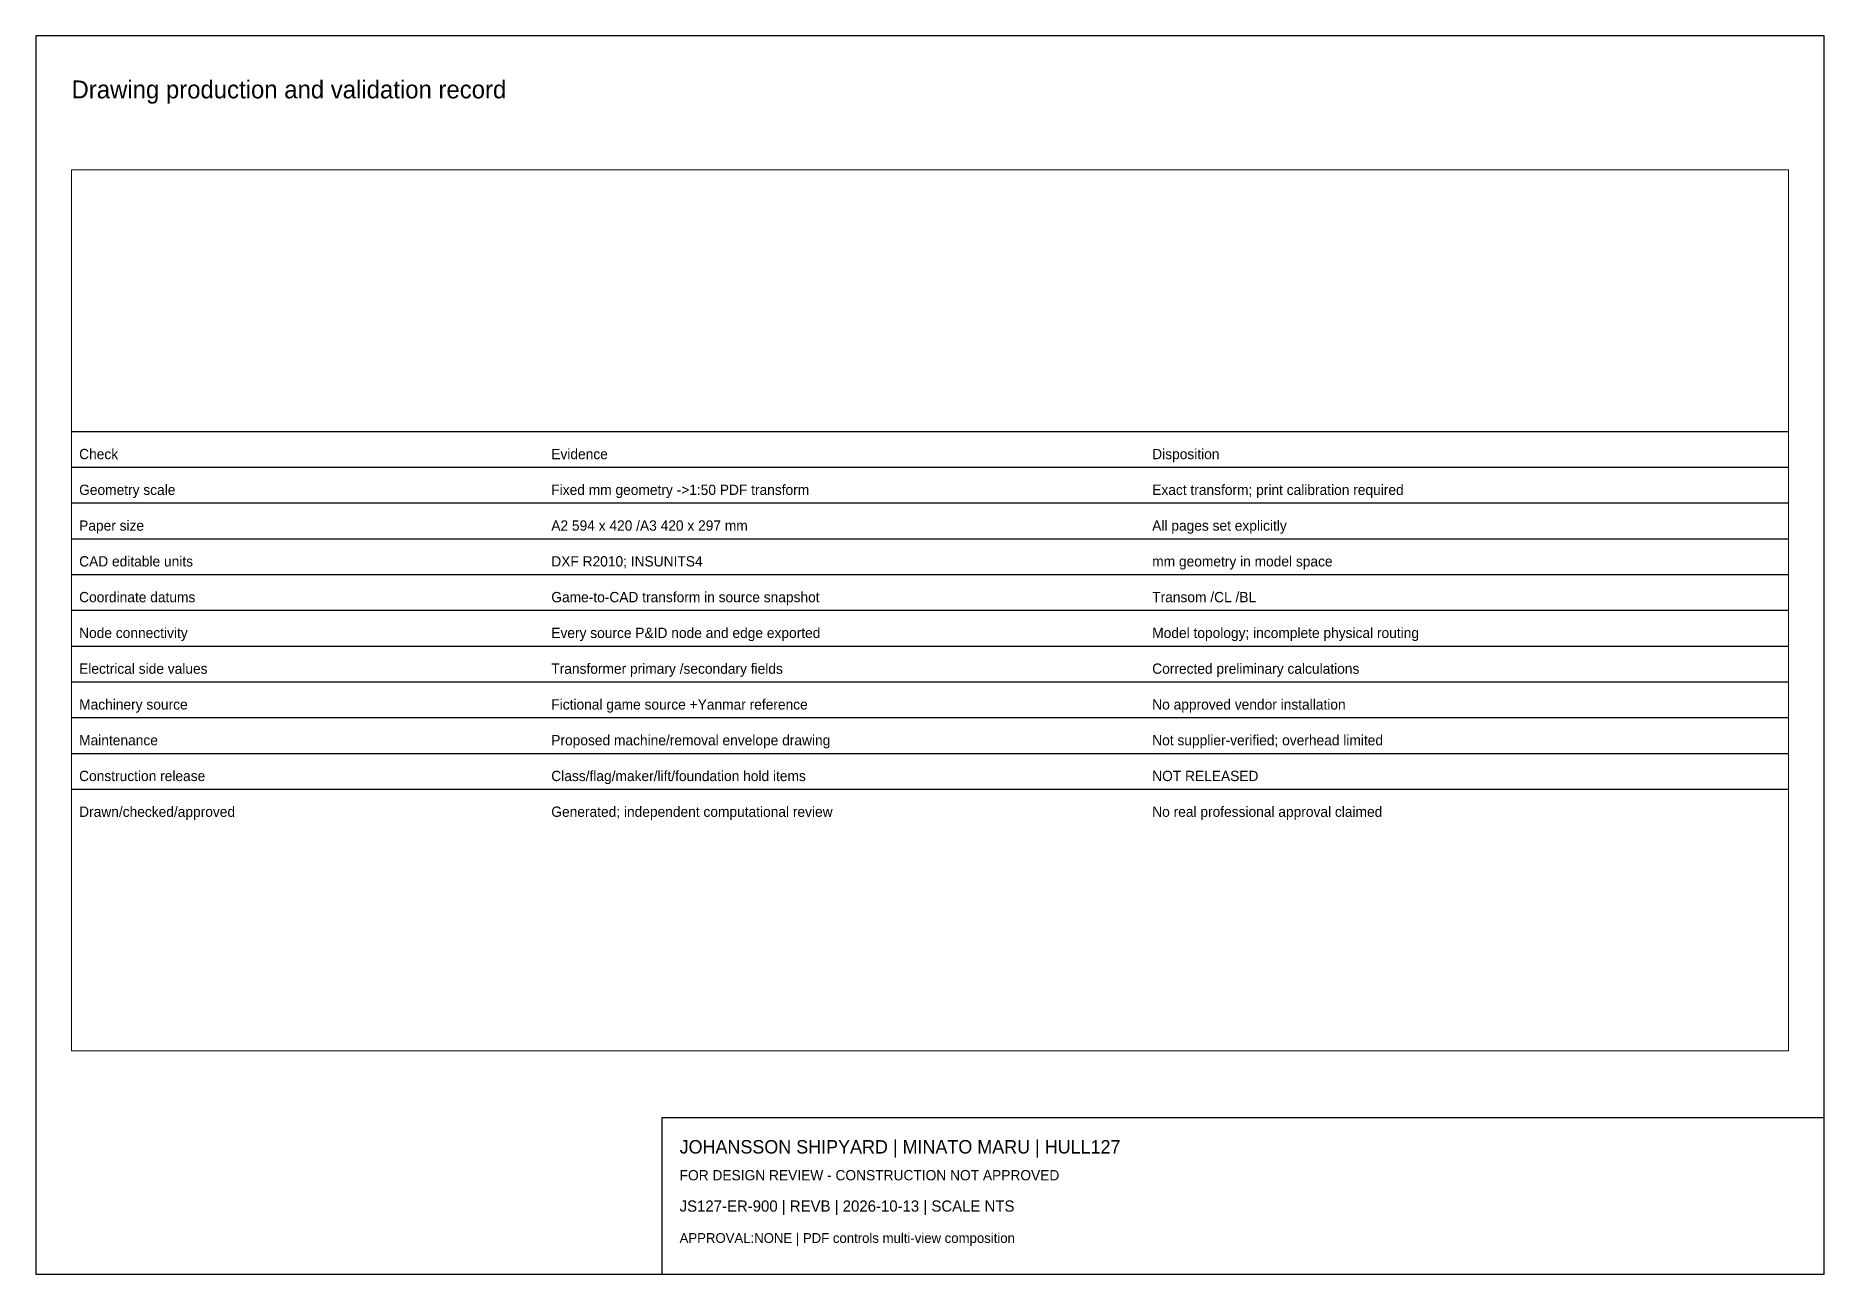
# Paper-space layout 'Layout1' of a CAD drawing. Header units: millimetres. Extents: x 10 to 410, y 10 to 287.
# The model-space entities are those that its viewports show. They can reach past a viewport. Long polylines and large blocks are cut down to what shows.
import ezdxf

# ---------------------------------------------------------------- set-up
doc = ezdxf.new("R2010")
doc.units = ezdxf.units.MM
doc.layers.add('ANNOTATION', color=7, linetype='Continuous')
doc.layers.add('GEOMETRY', color=7, linetype='Continuous')

msp = doc.modelspace()

# ---------------------------------------------------------------- linework, layer by layer
at = {"layer": 'GEOMETRY'}
for p, q in [((18, 249), (402, 249)), ((18, 241), (402, 241)), ((18, 233), (402, 233)), ((18, 225), (402, 225)), ((18, 217), (402, 217)), ((18, 209), (402, 209)), ((18, 201), (402, 201)), ((18, 193), (402, 193)), ((18, 185), (402, 185)), ((18, 177), (402, 177)), ((18, 169), (402, 169))]:
    msp.add_line(p, q, dxfattribs=at)

# ---------------------------------------------------------------- texts
at = {"layer": 'ANNOTATION'}
for s, p in [('Check', (19.7, 242.8)), ('Evidence', (125.3, 242.8)), ('Disposition', (259.7, 242.8)), ('Geometry scale', (19.7, 234.8)), ('Fixed mm geometry ->1:50 PDF transform', (125.3, 234.8)), ('Exact transform; print calibration required', (259.7, 234.8)), ('Paper size', (19.7, 226.8)), ('A2 594 x 420 /A3 420 x 297 mm', (125.3, 226.8)), ('All pages set explicitly', (259.7, 226.8)), ('CAD editable units', (19.7, 218.8)), ('DXF R2010; INSUNITS4', (125.3, 218.8)), ('mm geometry in model space', (259.7, 218.8)), ('Coordinate datums', (19.7, 210.8)), ('Game-to-CAD transform in source snapshot', (125.3, 210.8)), ('Transom /CL /BL', (259.7, 210.8)), ('Node connectivity', (19.7, 202.8)), ('Every source P&ID node and edge exported', (125.3, 202.8)), ('Model topology; incomplete physical routing', (259.7, 202.8)), ('Electrical side values', (19.7, 194.8)), ('Transformer primary /secondary fields', (125.3, 194.8)), ('Corrected preliminary calculations', (259.7, 194.8)), ('Machinery source', (19.7, 186.8)), ('Fictional game source +Yanmar reference', (125.3, 186.8)), ('No approved vendor installation', (259.7, 186.8)), ('Maintenance', (19.7, 178.8)), ('Proposed machine/removal envelope drawing', (125.3, 178.8)), ('Not supplier-verified; overhead limited', (259.7, 178.8)), ('Construction release', (19.7, 170.8)), ('Class/flag/maker/lift/foundation hold items', (125.3, 170.8)), ('NOT RELEASED', (259.7, 170.8)), ('Drawn/checked/approved', (19.7, 162.8)), ('Generated; independent computational review', (125.3, 162.8)), ('No real professional approval claimed', (259.7, 162.8))]:
    msp.add_text(s, height=2.3, dxfattribs=at).set_placement(p)

psp = doc.layouts.get("Layout1")

# ---------------------------------------------------------------- linework, layer by layer
for points in [[(10, 10), (410, 10), (410, 287), (10, 287)], [(150, 10), (410, 10), (410, 45), (150, 45)]]:
    psp.add_lwpolyline(points, close=True)

# ---------------------------------------------------------------- texts
for s, height, p in [('Drawing production and validation record', 4, (18, 273)), ('JOHANSSON SHIPYARD | MINATO MARU | HULL127', 3, (154, 37)), ('FOR DESIGN REVIEW - CONSTRUCTION NOT APPROVED', 2.3, (154, 31)), ('JS127-ER-900 | REVB | 2026-10-13 | SCALE NTS', 2.5, (154, 24)), ('APPROVAL:NONE | PDF controls multi-view composition', 2.2, (154, 17))]:
    psp.add_text(s, height=height).set_placement(p)

# ---------------------------------------------------------------- viewports
at = {"layer": 'VIEWPORTS'}
psp.add_viewport(center=(210, 158.5), size=(384, 197), view_center_point=(210, 209), view_height=197, dxfattribs=at)

doc.saveas('drawing.dxf')
